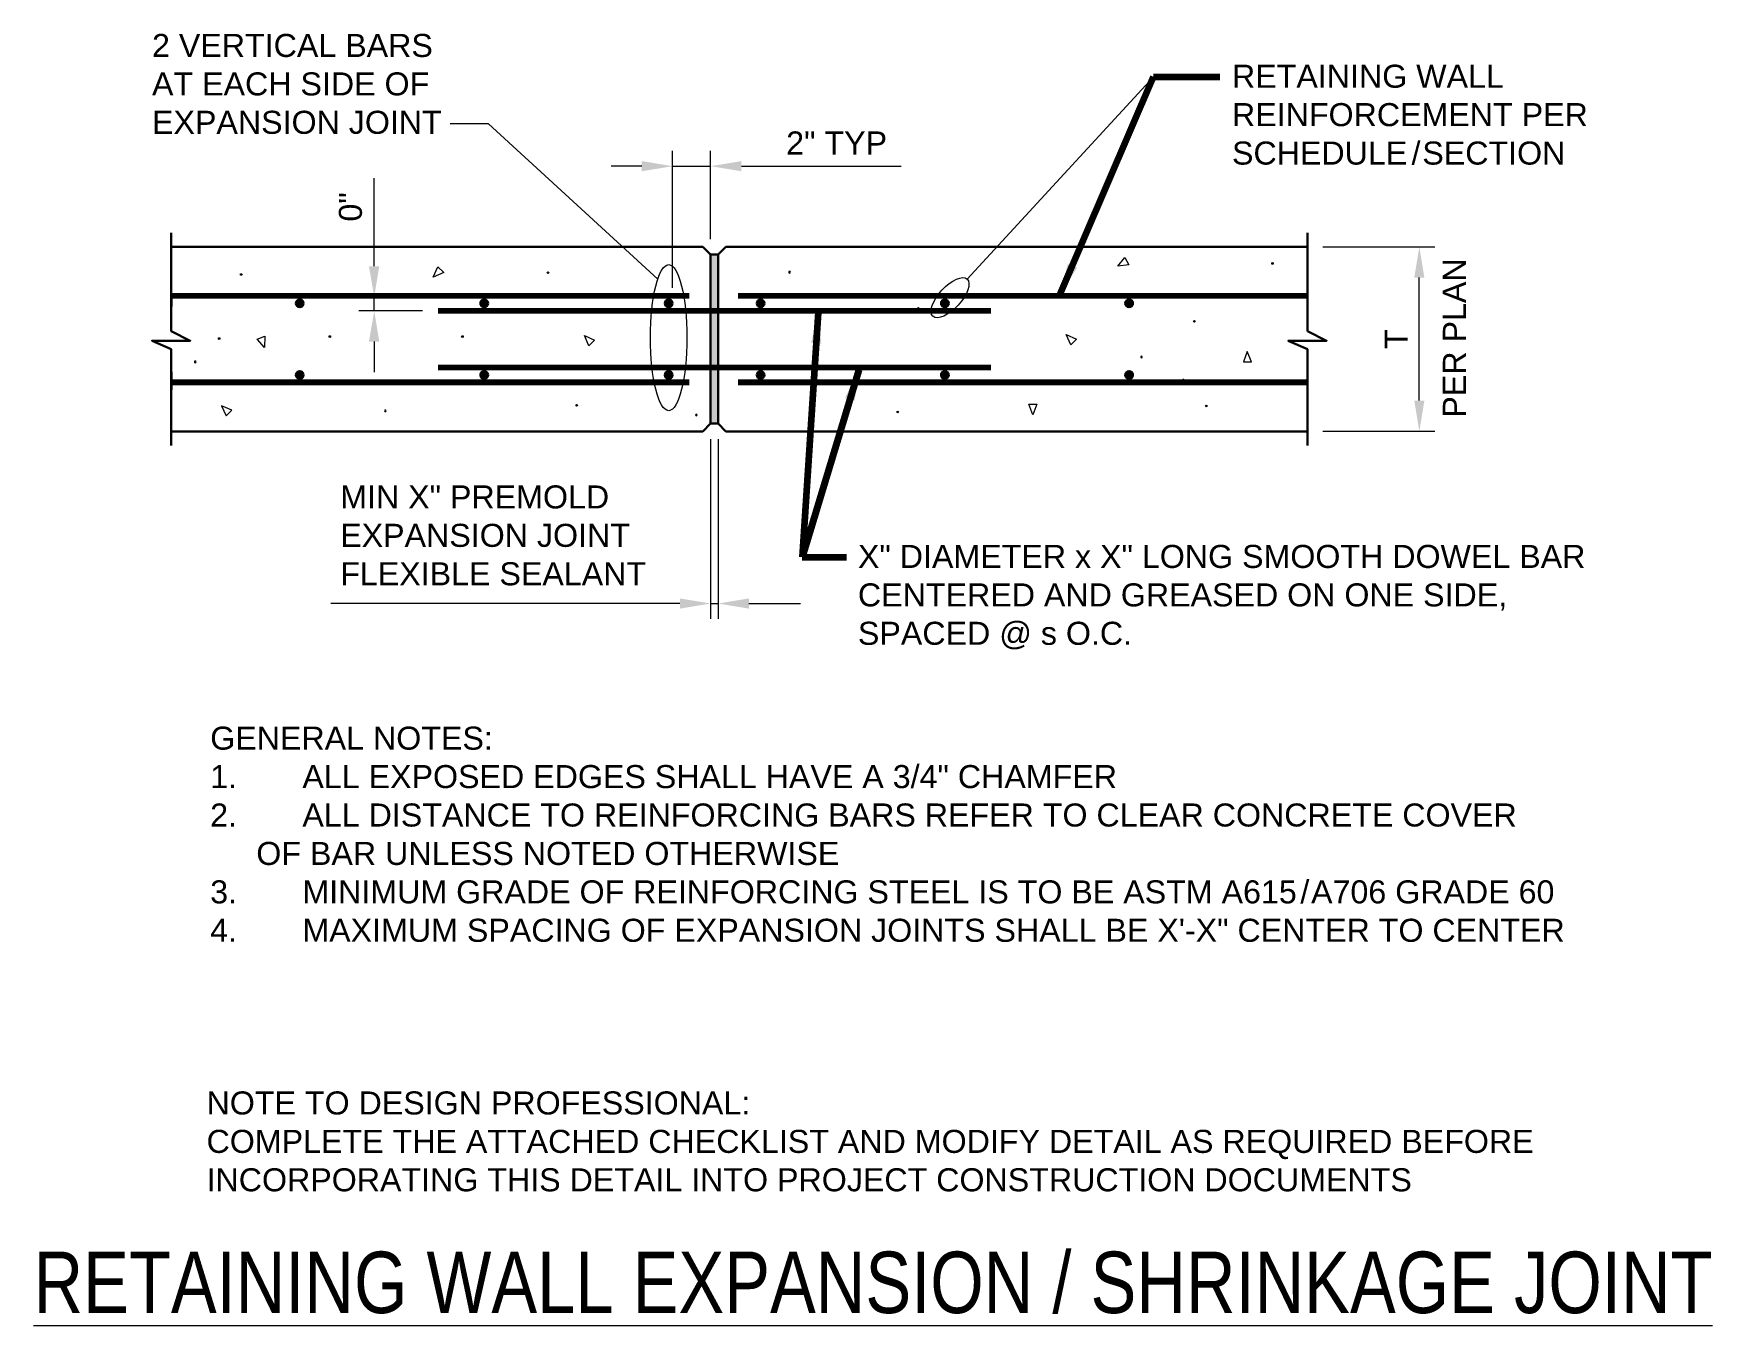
# Model space of a CAD drawing. Header units: inches. Extents: x -638 to -529, y 1507 to 1591.
import ezdxf

# ---------------------------------------------------------------- set-up
doc = ezdxf.new("R2010")
doc.units = ezdxf.units.IN
doc.header["$LTSCALE"] = 5
doc.header["$MEASUREMENT"] = 0
for name, color, linetype, lineweight in [('S-ANNO-DIMS', 1, 'Continuous', 20), ('S-ANNO-TEXT', 7, 'Continuous', 20), ('S-DETL', 3, 'Continuous', 30), ('S-DETL-PATT', 7, 'Continuous', 15)]:
    doc.layers.add(name, color=color, linetype=linetype, lineweight=lineweight)
doc.styles.add('Romans', font='arial.ttf')
doc.dimstyles.get("Standard").update_dxf_attribs({"dimtxt": 0.18, "dimasz": 0.18, "dimexe": 0.18, "dimexo": 0.0625, "dimgap": 0.09, "dimtad": 0, "dimtih": 1, "dimtoh": 1, "dimdec": 4, "dimzin": 0, "dimdsep": 46, "dimtxsty": 'Standard', "dimcen": 0.09, "dimadec": 0, "dimazin": 0, "dimtfac": 1, "dimtdec": 4, "dimtofl": 0, "dimtmove": 0, "dimatfit": 3, "dimfxl": 1, "dimtolj": 1, "dimtzin": 0, "dimarcsym": 0})

# ---------------------------------------------------------------- blocks, each defined once
blk = doc.blocks.new('*D0')
at = {"layer": 'Defpoints', "color": 0, "transparency": 16777216}
for p in [(-555.52, 1577.05), (-548.24, 1577.05), (-555.52, 1565.05)]:
    blk.add_point(p, dxfattribs=at)
at = {"layer": 'S-ANNO-DIMS', "transparency": 16777216}
for p, q in [((-554.52, 1577.05), (-547.24, 1577.05)), ((-548.24, 1567.05), (-548.24, 1575.05)), ((-554.52, 1565.05), (-547.24, 1565.05))]:
    blk.add_line(p, q, dxfattribs=at)
for points in [[(-548.57, 1575.05), (-547.91, 1575.05), (-548.24, 1577.05)], [(-548.57, 1567.05), (-547.91, 1567.05), (-548.24, 1565.05)]]:
    blk.add_solid(points, dxfattribs=at)
at = {"layer": 'S-ANNO-DIMS', "transparency": 16777216, "insert": (-549.74, 1571.05), "char_height": 1.5, "attachment_point": 5, "rotation": 90, "style": 'Romans'}
blk.add_mtext('\\A1;T', dxfattribs=at)
blk = doc.blocks.new('*D1')
at = {"layer": 'Defpoints', "color": 0, "transparency": 16777216}
for p in [(-616.27, 1573.79), (-612.61, 1573.79), (-612.12, 1572.89)]:
    blk.add_point(p, dxfattribs=at)
at = {"layer": 'S-ANNO-DIMS', "transparency": 16777216}
for p, q in [((-616.27, 1575.79), (-616.27, 1581.51)), ((-613.61, 1573.79), (-617.27, 1573.79)), ((-616.27, 1572.89), (-616.27, 1573.79)), ((-613.12, 1572.89), (-617.27, 1572.89)), ((-616.27, 1570.89), (-616.27, 1568.89))]:
    blk.add_line(p, q, dxfattribs=at)
for points in [[(-616.61, 1575.79), (-615.94, 1575.79), (-616.27, 1573.79)], [(-616.61, 1570.89), (-615.94, 1570.89), (-616.27, 1572.89)]]:
    blk.add_solid(points, dxfattribs=at)
at = {"layer": 'S-ANNO-DIMS', "transparency": 16777216, "insert": (-617.81, 1579.65), "char_height": 1.5, "attachment_point": 5, "rotation": 90, "style": 'Romans'}
blk.add_mtext('\\A1;0"', dxfattribs=at)
blk = doc.blocks.new('*D2')
at = {"layer": 'Defpoints', "color": 0, "transparency": 16777216}
for p in [(-594.37, 1582.3), (-594.37, 1576.55), (-596.85, 1573.38)]:
    blk.add_point(p, dxfattribs=at)
at = {"layer": 'S-ANNO-DIMS', "transparency": 16777216}
for p, q in [((-596.85, 1574.38), (-596.85, 1583.3)), ((-594.37, 1577.55), (-594.37, 1583.3)), ((-598.85, 1582.3), (-600.85, 1582.3)), ((-596.85, 1582.3), (-594.37, 1582.3)), ((-592.37, 1582.3), (-581.96, 1582.3))]:
    blk.add_line(p, q, dxfattribs=at)
for points in [[(-598.85, 1582.63), (-598.85, 1581.97), (-596.85, 1582.3)], [(-592.37, 1582.63), (-592.37, 1581.97), (-594.37, 1582.3)]]:
    blk.add_solid(points, dxfattribs=at)
at = {"layer": 'S-ANNO-DIMS', "transparency": 16777216, "insert": (-586.17, 1583.81), "char_height": 1.5, "attachment_point": 5, "style": 'Romans'}
blk.add_mtext('\\A1;2" TYP', dxfattribs=at)

msp = doc.modelspace()

# ---------------------------------------------------------------- hatches: boundary and pattern name
at = {"layer": 'S-DETL'}
h = msp.add_hatch(color=256, dxfattribs=at)
h.dxf.hatch_style = 1
h.paths.add_polyline_path([(-593.8749903, 1576.5453461), (-594.3749903, 1576.5453461), (-594.3749903, 1572.9648167), (-593.8749903, 1572.9648167)])
h.paths.add_polyline_path([(-593.8749903, 1572.9648167), (-594.3749903, 1572.9648167), (-594.3749903, 1569.2289965), (-593.8749903, 1569.2289965)])
h.paths.add_polyline_path([(-593.8749903, 1569.2289965), (-594.3749903, 1569.2289965), (-594.3749903, 1565.5453461), (-593.8749903, 1565.5453461)])
h = msp.add_hatch(color=256, dxfattribs=at)
h.dxf.hatch_style = 1
h.paths.add_polyline_path([(-621.3653773, 1573.3762469, -1), (-620.8653773, 1573.3762469, -1)])
h = msp.add_hatch(color=256, dxfattribs=at)
h.dxf.hatch_style = 1
h.paths.add_polyline_path([(-609.3613192, 1573.3762469, -1), (-608.8613192, 1573.3762469, -1)])
h = msp.add_hatch(color=256, dxfattribs=at)
h.dxf.hatch_style = 1
h.paths.add_polyline_path([(-597.3518951, 1573.3762469, -1), (-596.8518951, 1573.3762469, -1)])
h = msp.add_hatch(color=256, dxfattribs=at)
h.dxf.hatch_style = 1
h.paths.add_polyline_path([(-591.3681685, 1573.3762469, -1), (-590.8681685, 1573.3762469, -1)])
h = msp.add_hatch(color=256, dxfattribs=at)
h.dxf.hatch_style = 1
h.paths.add_polyline_path([(-579.375714, 1573.3762469, -1), (-578.875714, 1573.3762469, -1)])
h = msp.add_hatch(color=256, dxfattribs=at)
h.dxf.hatch_style = 1
h.paths.add_polyline_path([(-567.3790384, 1573.3762469, -1), (-566.8790384, 1573.3762469, -1)])
h = msp.add_hatch(color=256, dxfattribs=at)
h.dxf.hatch_style = 1
h.paths.add_polyline_path([(-621.3653773, 1568.7144454, 1), (-620.8653773, 1568.7144454, 1)])
h = msp.add_hatch(color=256, dxfattribs=at)
h.dxf.hatch_style = 1
h.paths.add_polyline_path([(-609.3613192, 1568.7144454, 1), (-608.8613192, 1568.7144454, 1)])
h = msp.add_hatch(color=256, dxfattribs=at)
h.dxf.hatch_style = 1
h.paths.add_polyline_path([(-597.3518951, 1568.7144454, 1), (-596.8518951, 1568.7144454, 1)])
h = msp.add_hatch(color=256, dxfattribs=at)
h.dxf.hatch_style = 1
h.paths.add_polyline_path([(-591.3681685, 1568.7144454, 1), (-590.8681685, 1568.7144454, 1)])
h = msp.add_hatch(color=256, dxfattribs=at)
h.dxf.hatch_style = 1
h.paths.add_polyline_path([(-579.375714, 1568.7144454, 1), (-578.875714, 1568.7144454, 1)])
h = msp.add_hatch(color=256, dxfattribs=at)
h.dxf.hatch_style = 1
h.paths.add_polyline_path([(-567.3790384, 1568.7144454, 1), (-566.8790384, 1568.7144454, 1)])

# ---------------------------------------------------------------- linework, layer by layer
at = {"layer": 'S-ANNO-DIMS'}
for p, q in [((-594.3749903, 1564.5453461), (-594.3749903, 1552.8409806)), ((-593.8749903, 1564.5453461), (-593.8749903, 1552.8409806)), ((-596.3749903, 1553.8409806), (-619.0844128, 1553.8409806)), ((-594.3749903, 1553.8409806), (-593.8749903, 1553.8409806)), ((-591.8749903, 1553.8409806), (-588.5229738, 1553.8409806))]:
    msp.add_line(p, q, dxfattribs=at)
for points in [[(-596.3749903, 1554.1743139), (-596.3749903, 1553.5076472), (-594.3749903, 1553.8409806)], [(-591.8749903, 1554.1743139), (-591.8749903, 1553.5076472), (-593.8749903, 1553.8409806)]]:
    msp.add_solid(points, dxfattribs=at)
at = {"layer": 'S-ANNO-TEXT'}
for points in [[(-577.6731904, 1574.951975), (-565.5380903, 1588.1163871)], [(-597.816229, 1574.9386936), (-608.8360161, 1585.0507445), (-611.3285417, 1585.0507445)]]:
    msp.add_lwpolyline(points, dxfattribs=at)
for centre, major_axis, ratio in [((-597.1018951, 1571.1420449), (0, -4.7517267), 0.25), ((-578.7868253, 1573.7438805), (-1.1136348, -1.2080945), 0.4375)]:
    msp.add_ellipse(centre, major_axis=major_axis, ratio=ratio, dxfattribs=at)
at = {"layer": 'S-DETL'}
for p, q in [((-594.3749903, 1576.5453461), (-594.8749903, 1577.0453461)), ((-593.8749903, 1576.5453461), (-593.3749903, 1577.0453461)), ((-594.3749903, 1565.5453461), (-594.3749903, 1576.5453461)), ((-594.3749903, 1565.5453461), (-594.3749903, 1576.5453461)), ((-594.3749903, 1576.5453461), (-593.8749903, 1576.5453461)), ((-593.8749903, 1565.5453461), (-593.8749903, 1576.5453461)), ((-629.4733396, 1573.1626771), (-629.4733396, 1573.7876771)), ((-629.4733396, 1568.9280152), (-629.4733396, 1568.3030152)), ((-629.4733396, 1568.3695933), (-629.4733396, 1567.7445933)), ((-594.3749903, 1565.5453461), (-594.8749903, 1565.0453461)), ((-593.8749903, 1565.5453461), (-594.3749903, 1565.5453461)), ((-593.8749903, 1565.5453461), (-593.3749903, 1565.0453461))]:
    msp.add_line(p, q, dxfattribs=at)
at = {"layer": 'S-DETL', "linetype": 'Continuous'}
for points in [[(-629.4890149, 1577.9679362), (-629.4890149, 1571.5655894), (-628.2446451, 1570.9434045), (-630.7333847, 1570.9434045), (-629.4890149, 1570.3965426), (-629.4890149, 1564.1227561)], [(-555.5227112, 1577.9679362), (-555.5227112, 1571.5655894), (-554.2783414, 1570.9434045), (-556.767081, 1570.9434045), (-555.5227112, 1570.3965426), (-555.5227112, 1564.1227561)]]:
    msp.add_lwpolyline(points, dxfattribs=at)
at = {"layer": 'S-DETL'}
for points in [[(-594.8749903, 1577.0453461), (-629.4890149, 1577.0453461)], [(-555.5227112, 1577.0453461), (-593.3749903, 1577.0453461)], [(-594.8749903, 1565.0453461), (-629.4890149, 1565.0453461)], [(-555.5227112, 1565.0453461), (-593.3749903, 1565.0453461)]]:
    msp.add_lwpolyline(points, dxfattribs=at)
at = {"layer": 'S-DETL', "const_width": 0.375}
for points in [[(-629.4890149, 1573.8578461), (-595.7605709, 1573.8578461)], [(-592.581637, 1573.8578461), (-555.5227112, 1573.8578461)], [(-612.1249903, 1572.8946477), (-576.1249903, 1572.8946477)], [(-612.1249903, 1569.1960446), (-576.1249903, 1569.1960446)], [(-629.4890149, 1568.2328461), (-595.7605709, 1568.2328461)], [(-592.581637, 1568.2328461), (-555.5227112, 1568.2328461)]]:
    msp.add_lwpolyline(points, dxfattribs=at)
at = {"layer": 'S-DETL'}
for centre in [(-621.1153773, 1573.3762469), (-609.1113192, 1573.3762469), (-597.1018951, 1573.3762469), (-591.1181685, 1573.3762469), (-579.125714, 1573.3762469), (-567.1290384, 1573.3762469), (-621.1153773, 1568.7144454), (-609.1113192, 1568.7144454), (-597.1018951, 1568.7144454), (-591.1181685, 1568.7144454), (-579.125714, 1568.7144454), (-567.1290384, 1568.7144454)]:
    msp.add_circle(centre, 0.25, dxfattribs=at)
at = {"layer": 'S-DETL-PATT', "flags": 128}
for points in [[(-567.1472326, 1575.8912853), (-567.8739272, 1575.7949099), (-567.4079083, 1576.3529532)], [(-611.747961, 1575.3740813), (-612.422224, 1575.086431), (-612.1228537, 1575.748974)], [(-623.3834633, 1571.2305758), (-623.4038067, 1570.4978007), (-623.8806926, 1571.0465863)], [(-602.2949943, 1570.6018328), (-602.5826447, 1571.2760958), (-601.9201016, 1570.9767255)], [(-570.9322868, 1570.6780311), (-571.2199371, 1571.352294), (-570.5573941, 1571.0529238)], [(-559.1652097, 1569.5611853), (-559.4422907, 1570.23986), (-559.6953802, 1569.5582945)], [(-625.5306203, 1566.4214228), (-626.2048833, 1566.7090731), (-625.9055131, 1566.0465301)], [(-573.1312717, 1566.8053613), (-573.4083528, 1566.1266866), (-573.6614422, 1566.8082521)]]:
    msp.add_lwpolyline(points, close=True, dxfattribs=at)
for points in [[(-557.798347, 1575.9182398, -1), (-557.798347, 1576.0219198, -1)], [(-624.9268368, 1575.2013404, -1), (-624.9268368, 1575.3050204, -1)], [(-604.9641516, 1575.3161022, -1), (-604.9641516, 1575.4197822, -1)], [(-589.2343754, 1575.347791, 1), (-589.2343754, 1575.451471, 1)], [(-563.5963462, 1573.9145074, 1), (-563.5963462, 1573.8108274, 1)], [(-580.8499526, 1572.9938691, -1), (-580.8499526, 1573.0975491, -1)], [(-562.8842235, 1572.1587028, -1), (-562.8842235, 1572.2623828, -1)], [(-626.3649426, 1571.0320706, -1), (-626.3649426, 1571.1357506, -1)], [(-619.1601646, 1571.1617162, -1), (-619.1601646, 1571.2653962, -1)], [(-610.5265419, 1571.1617162, -1), (-610.5265419, 1571.2653962, -1)], [(-627.921999, 1569.6178756, 1), (-627.921999, 1569.5141956, 1)], [(-566.32341, 1569.9319894, 1), (-566.32341, 1569.8283094, 1)], [(-563.5963462, 1568.4298456, 1), (-563.5963462, 1568.3261656, 1)], [(-615.5472638, 1566.4302039, 1), (-615.5472638, 1566.3265239, 1)], [(-603.0945605, 1566.6863814, -1), (-603.0945605, 1566.7900614, -1)], [(-595.2989606, 1566.1667246, 1), (-595.2989606, 1566.0630446, 1)], [(-582.1948336, 1566.2582838, -1), (-582.1948336, 1566.3619638, -1)], [(-562.1060741, 1566.6476759, -1), (-562.1060741, 1566.7513559, -1)]]:
    msp.add_lwpolyline(points, format="xyb", close=True, dxfattribs=at)

# ---------------------------------------------------------------- texts
at = {"layer": 'S-ANNO-DIMS', "insert": (-549.211433, 1565.9384423), "char_height": 1.49999999, "attachment_point": 1, "rotation": 90, "style": 'Romans'}
msp.add_mtext('\\A1;\\PPER PLAN', dxfattribs=at)
at = {"layer": 'S-ANNO-DIMS', "insert": (-618.4844128, 1561.5286795), "char_height": 1.499999989, "attachment_point": 1, "style": 'Romans'}
msp.add_mtext('\\A1;MIN X" PREMOLD \\PEXPANSION JOINT \\PFLEXIBLE SEALANT', dxfattribs=at)
at = {"layer": 'S-ANNO-TEXT', "style": 'Romans'}
for s, insert, char_height, attachment_point in [('\\pxql;2 VERTICAL BARS \\PAT EACH SIDE OF \\PEXPANSION JOINT', (-630.7333847, 1590.9061333), 1.499999989, 1), ('RETAINING WALL \\PREINFORCEMENT PER \\PSCHEDUL{\\T1.2;E/}SECTION', (-560.434366, 1588.9051101), 1.499999989, 1), ('\\A1;X" DIAMETER x X" LONG SMOOTH DOWEL BAR\\PCENTERED AND GREASED ON ONE SIDE,\\PSPACED @ s O.C.', (-584.7832744, 1557.6553591), 1.499999989, 1), ('{\\W0.8;\\LRETAINING WALL EXPANSION / SHRINKAGE JOINT}', (-583.8022383, 1511.6665944), 4, 2)]:
    msp.add_mtext(s, dxfattribs=dict(at, insert=insert, char_height=char_height, attachment_point=attachment_point))
at = {"layer": 'S-ANNO-TEXT', "char_height": 1.499999989, "attachment_point": 1, "style": 'Romans'}
for s, insert, width in [('\\A1;\\pxi-2,l2,a0.66667;GENERAL NOTES:\\P1.^IALL EXPOSED EDGES SHALL HAVE A 3/4" CHAMFER\\P2.^IALL DISTANCE TO REINFORCING BARS REFER TO CLEAR CONCRETE COVER OF BAR UNLESS NOTED OTHERWISE\\P3.^IMINIMUM GRADE OF REINFORCING STEEL IS TO BE ASTM A61{\\T1.2;5/}A706 GRADE 60\\P4.^IMAXIMUM SPACING OF EXPANSION JOINTS SHALL BE X\'-X" CENTER TO CENTER', (-626.9457444, 1545.8308366), 85.966159507), ('NOTE TO DESIGN PROFESSIONAL: \\PCOMPLETE THE ATTACHED CHECKLIST AND MODIFY DETAIL AS REQUIRED BEFORE \\PINCORPORATING THIS DETAIL INTO PROJECT CONSTRUCTION DOCUMENTS', (-627.1836364, 1522.0929246), 159.842980143)]:
    msp.add_mtext(s, dxfattribs=dict(at, insert=insert, width=width))

# ---------------------------------------------------------------- dimensions: what is measured, and where the dimension line sits
at = {"layer": 'S-ANNO-DIMS'}
dim = msp.add_linear_dim(base=(-594.3749903, 1582.3007445), p1=(-596.8518951, 1573.3762469), p2=(-594.3749903, 1576.5453461), text='2" TYP', dimstyle='Standard', override={"dimscale": 16, "dimtxt": 0.09375, "dimasz": 0.125, "dimexe": 0.0625, "dimgap": 0.0625, "dimtih": 0, "dimtoh": 0, "dimdec": 5, "dimlfac": 1, "dimrnd": 0.03125, "dimzin": 7, "dimlunit": 4, "dimtxsty": 'Romans', "dimcen": 0.125, "dimclrd": 256, "dimclre": 256, "dimclrt": 256, "dimadec": 4, "dimtdec": 5, "dimtofl": 1, "dimtvp": 1, "dimfrac": 2, "dimtzin": 3, "dimlwd": 65535, "dimlwe": 65535}, dxfattribs=at)
dim.commit()
dim.dimension.update_dxf_attribs({"geometry": '*D2', "text_midpoint": (-586.1677939, 1582.3007445), "dimtype": 128})
for base, p1, p2, text, picture, middle in [((-616.273409, 1573.7876771), (-612.1249903, 1572.8946477), (-612.6091176, 1573.7876771), '0"', '*D1', (-616.273409, 1579.6512514)), ((-548.2383429, 1577.0453461), (-555.5227112, 1565.0453461), (-555.5227112, 1577.0453461), 'T', '*D0', (-548.2383429, 1571.0453461))]:
    dim = msp.add_linear_dim(base=base, p1=p1, p2=p2, angle=90, text=text, dimstyle='Standard', override={"dimscale": 16, "dimtxt": 0.09375, "dimasz": 0.125, "dimexe": 0.0625, "dimgap": 0.0625, "dimtih": 0, "dimtoh": 0, "dimdec": 5, "dimlfac": 1, "dimrnd": 0.03125, "dimzin": 7, "dimlunit": 4, "dimtxsty": 'Romans', "dimcen": 0.125, "dimclrd": 256, "dimclre": 256, "dimclrt": 256, "dimadec": 4, "dimtdec": 5, "dimtofl": 1, "dimtvp": 1, "dimfrac": 2, "dimtzin": 3, "dimlwd": 65535, "dimlwe": 65535}, dxfattribs=at)
    dim.commit()
    dim.dimension.update_dxf_attribs({"geometry": picture, "text_midpoint": middle, "dimtype": 128})

# ---------------------------------------------------------------- leaders
at = {"layer": 'S-ANNO-TEXT'}
for points in [[(-571.608805, 1573.9751771), (-565.5380903, 1588.1163871), (-561.2359748, 1588.1163871)], [(-587.3674972, 1572.7773167), (-588.4232923, 1556.8666361), (-585.5332744, 1556.8666361)], [(-584.7275146, 1569.0414965), (-588.4232923, 1556.8666361), (-585.5332744, 1556.8666361)]]:
    msp.add_leader(points, dimstyle='Standard', override={"dimscale": 16, "dimtxt": 0.09375, "dimasz": 0.125, "dimexe": 0.0625, "dimgap": 0.0625, "dimtad": 0, "dimtih": 0, "dimtoh": 0, "dimdec": 5, "dimlfac": 16, "dimrnd": 0.03125, "dimzin": 7, "dimlunit": 4, "dimtxsty": 'Romans', "dimcen": 0.125, "dimclrd": 256, "dimclre": 256, "dimclrt": 256, "dimadec": 4, "dimtdec": 5, "dimtofl": 1, "dimtvp": 1, "dimfrac": 2, "dimtzin": 3, "dimlwd": 65535, "dimlwe": 65535}, dxfattribs=at)

doc.saveas('drawing.dxf')
